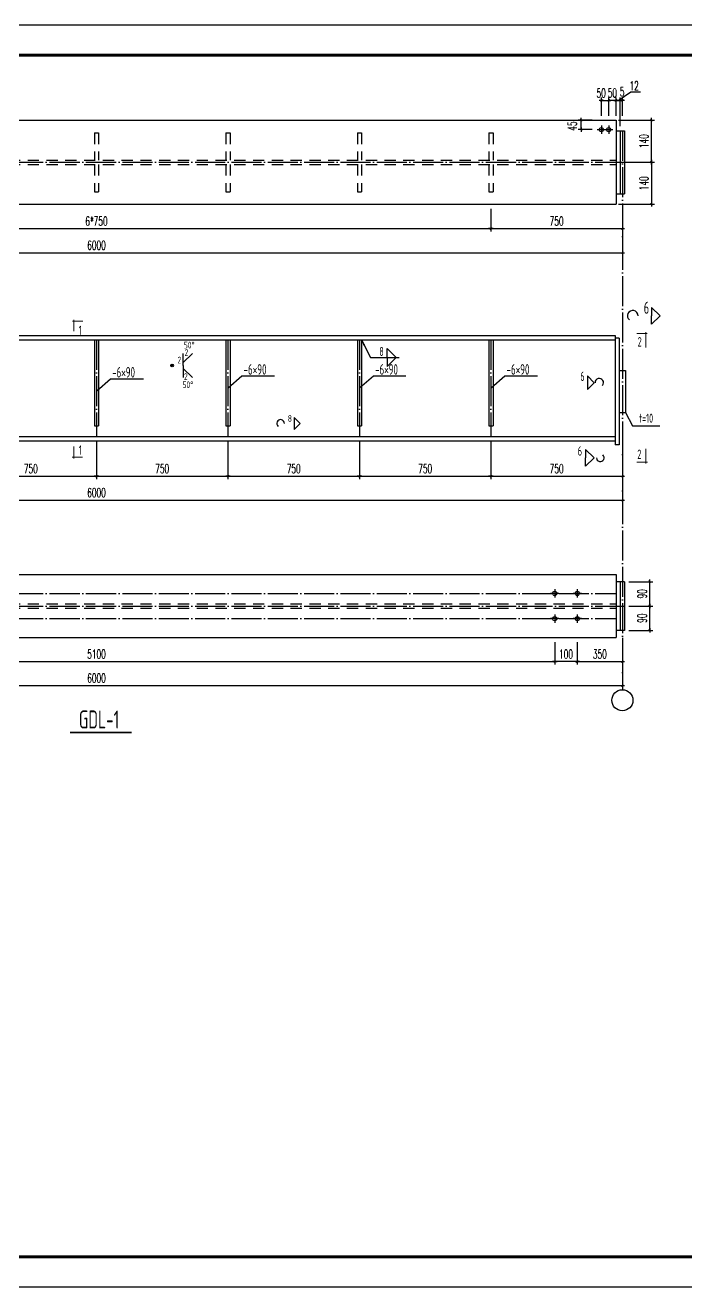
# Model space of a CAD drawing. Extents: x 14207793 to 14719554, y -1675802 to -1228715.
# Drawn here: x 14479635 to 14501615, y -1418568 to -1376568 of the extents above; entities that cross this region are included whole.
import ezdxf
from ezdxf.enums import TextEntityAlignment as Align

# ---------------------------------------------------------------- set-up
doc = ezdxf.new("R2010")
doc.units = 0
doc.header["$LTSCALE"] = 500
doc.header["$MEASUREMENT"] = 0
for name, pattern in [('DOTE', [2.42, 2, -0.2, 0.02, -0.2]), ('x', [5, 3, -2]), ('x2', [1.25, 0.75, -0.5])]:
    doc.linetypes.add(name, pattern=pattern)
doc.layers.get('0').update_dxf_attribs({"linetype": 'CONTINUOUS'})
doc.layers.get('DEFPOINTS').update_dxf_attribs({"color": 140, "linetype": 'CONTINUOUS'})
for name, color, linetype in [('BOLT', 2, 'CONTINUOUS'), ('DIM', 3, 'CONTINUOUS'), ('DOTE', 8, 'DOTE'), ('GSYMBT', 3, 'CONTINUOUS'), ('PUB_TITLE', 4, 'CONTINUOUS'), ('SYMB', 7, 'CONTINUOUS'), ('SYMBT', 7, 'CONTINUOUS'), ('WELD', 7, 'CONTINUOUS'), ('X', 2, 'x')]:
    doc.layers.add(name, color=color, linetype=linetype)
doc.layers.add('HfText', color=7, linetype='CONTINUOUS', lineweight=0)
doc.styles.add('DIM_FONT', font='SIMPLEX.shx', dxfattribs={"width": 0.6})
doc.styles.get("Standard").update_dxf_attribs({"font": 'SYSZ.shx', "width": 0.75, "bigfont": 'SYFS.shx'})
doc.styles.add('TSSD_Label', font='Tssdeng.shx', dxfattribs={"width": 0.7, "bigfont": 'hztxt.shx'})
doc.styles.add('TSSD_REIN', font='Tssdeng.shx', dxfattribs={"width": 0.65, "bigfont": 'hztxt.shx'})
doc.dimstyles.new('TSSD_LEADER_STYLE_200.0', dxfattribs={"dimtxt": 600, "dimasz": 200, "dimexe": 200, "dimexo": 500, "dimgap": 0.09, "dimtad": 0, "dimtih": 1, "dimtoh": 1, "dimdec": 4, "dimzin": 0, "dimdsep": 46, "dimtxsty": 'Standard', "dimcen": 0.09, "dimdle": 200, "dimclrt": 7, "dimadec": 0, "dimazin": 0, "dimtfac": 1, "dimtdec": 4, "dimtofl": 0, "dimtmove": 0, "dimatfit": 3, "dimfxl": 0, "dimtolj": 1, "dimtzin": 0, "dimarcsym": 0})
doc.dimstyles.new('副本 25DIMN', dxfattribs={"dimtxt": 300, "dimasz": 0.5, "dimexe": 100, "dimexo": 300, "dimgap": 150, "dimtad": 1, "dimdec": 0, "dimlfac": 0.25, "dimzin": 0, "dimdsep": 46, "dimtxsty": 'DIM_FONT', "dimblk": '_DIMX', "dimcen": 0.09, "dimdle": 0.6, "dimclrd": 3, "dimclre": 3, "dimclrt": 7, "dimadec": 0, "dimazin": 0, "dimtfac": 3.036, "dimtdec": 0, "dimtix": 1, "dimtmove": 2, "dimatfit": 3, "dimldrblk": '_DIMX', "dimfxl": 0, "dimtolj": 1, "dimtzin": 0, "dimarcsym": 0})
doc.dimstyles.new('副本DIMN', dxfattribs={"dimtxt": 300, "dimasz": 0.5, "dimexe": 100, "dimexo": 150, "dimgap": 100, "dimtad": 1, "dimdec": 0, "dimlfac": 2, "dimzin": 0, "dimdsep": 46, "dimtxsty": 'DIM_FONT', "dimblk": '_DIMX', "dimcen": 0.09, "dimdle": 0.6, "dimclrd": 3, "dimclre": 3, "dimclrt": 7, "dimadec": 0, "dimazin": 0, "dimtfac": 3.036, "dimtdec": 0, "dimtix": 1, "dimtmove": 2, "dimatfit": 3, "dimldrblk": '_DIMX', "dimfxl": 0, "dimtolj": 1, "dimtzin": 0, "dimarcsym": 0})

# ---------------------------------------------------------------- blocks, each defined once
blk = doc.blocks.new('_DIMX')
blk.add_line((-150, 0), (150, 0))
at = {"const_width": 50}
blk.add_lwpolyline([(-70, -70), (70, 70)], dxfattribs=at)
blk = doc.blocks.new('*D755')
at = {"layer": 'DEFPOINTS', "color": 0}
for p in [(14495131, -1390260), (14499506, -1390260), (14499506, -1391579)]:
    blk.add_point(p, dxfattribs=at)
at = {"layer": 'DIM', "color": 3, "lineweight": -2}
for p, q in [((14495131, -1390410), (14495131, -1391679)), ((14499506, -1390410), (14499506, -1391679)), ((14495132, -1391579), (14499506, -1391579))]:
    blk.add_line(p, q, dxfattribs=at)
at = {"layer": 'DIM', "color": 3, "lineweight": -2, "xscale": 0.5, "yscale": 0.5, "zscale": 0.5, "rotation": 180}
blk.add_blockref('_DIMX', (14495131, -1391579), dxfattribs=at)
at = {"layer": 'DIM', "color": 3, "lineweight": -2, "xscale": 0.5, "yscale": 0.5, "zscale": 0.5}
blk.add_blockref('_DIMX', (14499506, -1391579), dxfattribs=at)
at = {"layer": 'DIM', "color": 7, "insert": (14497319, -1391329), "char_height": 300, "attachment_point": 5, "style": 'DIM_FONT'}
blk.add_mtext('\\A1;750', dxfattribs=at)
blk = doc.blocks.new('*D756')
at = {"layer": 'DEFPOINTS', "color": 0}
for p in [(14482006, -1390260), (14486381, -1390260), (14486381, -1391579)]:
    blk.add_point(p, dxfattribs=at)
at = {"layer": 'DIM', "color": 3, "lineweight": -2}
for p, q in [((14482006, -1390410), (14482006, -1391679)), ((14486381, -1390410), (14486381, -1391679)), ((14482007, -1391579), (14486381, -1391579))]:
    blk.add_line(p, q, dxfattribs=at)
at = {"layer": 'DIM', "color": 3, "lineweight": -2, "xscale": 0.5, "yscale": 0.5, "zscale": 0.5, "rotation": 180}
blk.add_blockref('_DIMX', (14482006, -1391579), dxfattribs=at)
at = {"layer": 'DIM', "color": 3, "lineweight": -2, "xscale": 0.5, "yscale": 0.5, "zscale": 0.5}
blk.add_blockref('_DIMX', (14486381, -1391579), dxfattribs=at)
at = {"layer": 'DIM', "color": 7, "insert": (14484194, -1391329), "char_height": 300, "attachment_point": 5, "style": 'DIM_FONT'}
blk.add_mtext('\\A1;750', dxfattribs=at)
blk = doc.blocks.new('*D759')
at = {"color": 3, "lineweight": -2}
for p, q in [((14498006, -1397104), (14498006, -1397855)), ((14499506, -1397104), (14499506, -1397855)), ((14498007, -1397755), (14499506, -1397755))]:
    blk.add_line(p, q, dxfattribs=at)
at = {"layer": 'DEFPOINTS', "color": 0}
for p in [(14498006, -1396954), (14499506, -1396954), (14499506, -1397755)]:
    blk.add_point(p, dxfattribs=at)
at = {"color": 3, "lineweight": -2, "xscale": 0.5, "yscale": 0.5, "zscale": 0.5, "rotation": 180}
blk.add_blockref('_DIMX', (14498006, -1397755), dxfattribs=at)
at = {"color": 3, "lineweight": -2, "xscale": 0.5, "yscale": 0.5, "zscale": 0.5}
blk.add_blockref('_DIMX', (14499506, -1397755), dxfattribs=at)
at = {"color": 7, "insert": (14498756, -1397505), "char_height": 300, "attachment_point": 5, "style": 'DIM_FONT'}
blk.add_mtext('\\A1;350', dxfattribs=at)
blk = doc.blocks.new('*D760')
at = {"color": 3, "lineweight": -2}
for p, q in [((14497256, -1397104), (14497256, -1397855)), ((14498006, -1397104), (14498006, -1397855)), ((14498006, -1397755), (14497257, -1397755))]:
    blk.add_line(p, q, dxfattribs=at)
at = {"layer": 'DEFPOINTS', "color": 0}
for p in [(14497256, -1396954), (14498006, -1396954), (14497256, -1397755)]:
    blk.add_point(p, dxfattribs=at)
at = {"color": 3, "lineweight": -2, "xscale": 0.5, "yscale": 0.5, "zscale": 0.5, "rotation": 180}
blk.add_blockref('_DIMX', (14497256, -1397755), dxfattribs=at)
at = {"color": 3, "lineweight": -2, "xscale": 0.5, "yscale": 0.5, "zscale": 0.5}
blk.add_blockref('_DIMX', (14498006, -1397755), dxfattribs=at)
at = {"color": 7, "insert": (14497631, -1397505), "char_height": 300, "attachment_point": 5, "style": 'DIM_FONT'}
blk.add_mtext('\\A1;100', dxfattribs=at)
blk = doc.blocks.new('*D762')
at = {"color": 3, "lineweight": -2}
for p, q in [((14498506, -1379729), (14498036, -1379729)), ((14498506, -1380044), (14498036, -1380044)), ((14498136, -1380044), (14498136, -1379730))]:
    blk.add_line(p, q, dxfattribs=at)
at = {"layer": 'DEFPOINTS', "color": 0}
for p in [(14498136, -1379729), (14498806, -1379729), (14498806, -1380044)]:
    blk.add_point(p, dxfattribs=at)
at = {"color": 3, "lineweight": -2, "xscale": 0.5, "yscale": 0.5, "zscale": 0.5}
for p, rotation in [((14498136, -1379729), 90), ((14498136, -1380044), 270)]:
    blk.add_blockref('_DIMX', p, dxfattribs=dict(at, rotation=rotation))
at = {"color": 7, "insert": (14497836, -1379927), "char_height": 300, "attachment_point": 5, "rotation": 90, "style": 'DIM_FONT'}
blk.add_mtext('\\A1;45', dxfattribs=at)
blk = doc.blocks.new('*D763')
at = {"color": 3, "lineweight": -2}
for p, q in [((14498806, -1379579), (14498806, -1378971)), ((14498807, -1379071), (14499051, -1379071)), ((14499051, -1379579), (14499051, -1378971))]:
    blk.add_line(p, q, dxfattribs=at)
at = {"layer": 'DEFPOINTS', "color": 0}
for p in [(14499051, -1379071), (14498806, -1379729), (14499051, -1379729)]:
    blk.add_point(p, dxfattribs=at)
at = {"color": 3, "lineweight": -2, "xscale": 0.5, "yscale": 0.5, "zscale": 0.5, "rotation": 180}
blk.add_blockref('_DIMX', (14498806, -1379071), dxfattribs=at)
at = {"color": 3, "lineweight": -2, "xscale": 0.5, "yscale": 0.5, "zscale": 0.5}
blk.add_blockref('_DIMX', (14499051, -1379071), dxfattribs=at)
at = {"color": 7, "insert": (14498800, -1378827), "char_height": 300, "attachment_point": 5, "style": 'DIM_FONT'}
blk.add_mtext('\\A1;50', dxfattribs=at)
blk = doc.blocks.new('*D770')
at = {"color": 3, "lineweight": -2}
for p, q in [((14499506, -1390550), (14499506, -1392479)), ((14464506, -1390921), (14464506, -1392479)), ((14464507, -1392379), (14499506, -1392379))]:
    blk.add_line(p, q, dxfattribs=at)
at = {"layer": 'DEFPOINTS', "color": 0}
for p in [(14499506, -1390400), (14464506, -1390771), (14499506, -1392379)]:
    blk.add_point(p, dxfattribs=at)
at = {"color": 3, "lineweight": -2, "xscale": 0.5, "yscale": 0.5, "zscale": 0.5, "rotation": 180}
blk.add_blockref('_DIMX', (14464506, -1392379), dxfattribs=at)
at = {"color": 3, "lineweight": -2, "xscale": 0.5, "yscale": 0.5, "zscale": 0.5}
blk.add_blockref('_DIMX', (14499506, -1392379), dxfattribs=at)
at = {"color": 7, "insert": (14482006, -1392129), "char_height": 300, "attachment_point": 5, "style": 'DIM_FONT'}
blk.add_mtext('\\A1;6000', dxfattribs=at)
blk = doc.blocks.new('*D776')
at = {"color": 3, "lineweight": -2}
for p, q in [((14468881, -1382679), (14468881, -1383440)), ((14495131, -1382679), (14495131, -1383440)), ((14468882, -1383340), (14495131, -1383340))]:
    blk.add_line(p, q, dxfattribs=at)
at = {"layer": 'DEFPOINTS', "color": 0}
for p in [(14468881, -1382529), (14495131, -1382529), (14495131, -1383340)]:
    blk.add_point(p, dxfattribs=at)
at = {"color": 3, "lineweight": -2, "xscale": 0.5, "yscale": 0.5, "zscale": 0.5, "rotation": 180}
blk.add_blockref('_DIMX', (14468881, -1383340), dxfattribs=at)
at = {"color": 3, "lineweight": -2, "xscale": 0.5, "yscale": 0.5, "zscale": 0.5}
blk.add_blockref('_DIMX', (14495131, -1383340), dxfattribs=at)
at = {"color": 7, "insert": (14482006, -1383090), "char_height": 300, "attachment_point": 5, "style": 'DIM_FONT'}
blk.add_mtext('\\A1;6*750', dxfattribs=at)
blk = doc.blocks.new('*D777')
at = {"color": 3, "lineweight": -2}
for p, q in [((14495131, -1382679), (14495131, -1383440)), ((14499506, -1382679), (14499506, -1383440)), ((14495132, -1383340), (14499506, -1383340))]:
    blk.add_line(p, q, dxfattribs=at)
at = {"layer": 'DEFPOINTS', "color": 0}
for p in [(14495131, -1382529), (14499506, -1382529), (14499506, -1383340)]:
    blk.add_point(p, dxfattribs=at)
at = {"color": 3, "lineweight": -2, "xscale": 0.5, "yscale": 0.5, "zscale": 0.5, "rotation": 180}
blk.add_blockref('_DIMX', (14495131, -1383340), dxfattribs=at)
at = {"color": 3, "lineweight": -2, "xscale": 0.5, "yscale": 0.5, "zscale": 0.5}
blk.add_blockref('_DIMX', (14499506, -1383340), dxfattribs=at)
at = {"color": 7, "insert": (14497319, -1383090), "char_height": 300, "attachment_point": 5, "style": 'DIM_FONT'}
blk.add_mtext('\\A1;750', dxfattribs=at)
blk = doc.blocks.new('*D780')
at = {"color": 3, "lineweight": -2}
for p, q in [((14464506, -1382679), (14464506, -1384240)), ((14499506, -1382679), (14499506, -1384240)), ((14464507, -1384140), (14499506, -1384140))]:
    blk.add_line(p, q, dxfattribs=at)
at = {"layer": 'DEFPOINTS', "color": 0}
for p in [(14464506, -1382529), (14499506, -1382529), (14499506, -1384140)]:
    blk.add_point(p, dxfattribs=at)
at = {"color": 3, "lineweight": -2, "xscale": 0.5, "yscale": 0.5, "zscale": 0.5, "rotation": 180}
blk.add_blockref('_DIMX', (14464506, -1384140), dxfattribs=at)
at = {"color": 3, "lineweight": -2, "xscale": 0.5, "yscale": 0.5, "zscale": 0.5}
blk.add_blockref('_DIMX', (14499506, -1384140), dxfattribs=at)
at = {"color": 7, "insert": (14482006, -1383890), "char_height": 300, "attachment_point": 5, "style": 'DIM_FONT'}
blk.add_mtext('\\A1;6000', dxfattribs=at)
blk = doc.blocks.new('*D781')
at = {"color": 3, "lineweight": -2}
for p, q in [((14499436, -1379071), (14499435, -1379071)), ((14499436, -1379579), (14499436, -1378971)), ((14499436, -1379071), (14499506, -1379071)), ((14499506, -1379579), (14499506, -1378971)), ((14499507, -1379071), (14499507, -1379071))]:
    blk.add_line(p, q, dxfattribs=at)
at = {"layer": 'DEFPOINTS', "color": 0}
for p in [(14499506, -1379071), (14499436, -1379729), (14499506, -1379729)]:
    blk.add_point(p, dxfattribs=at)
at = {"color": 3, "lineweight": -2, "xscale": 0.5, "yscale": 0.5, "zscale": 0.5}
blk.add_blockref('_DIMX', (14499436, -1379071), dxfattribs=at)
at = {"color": 3, "lineweight": -2, "xscale": 0.5, "yscale": 0.5, "zscale": 0.5, "rotation": 180}
blk.add_blockref('_DIMX', (14499506, -1379071), dxfattribs=at)
at = {"color": 7, "insert": (14499498, -1378782), "char_height": 300, "attachment_point": 5, "style": 'DIM_FONT'}
blk.add_mtext('\\A1;5', dxfattribs=at)
blk = doc.blocks.new('*D782')
at = {"color": 3, "lineweight": -2}
for p, q in [((14499051, -1379071), (14499050, -1379071)), ((14499051, -1379579), (14499051, -1378971)), ((14499296, -1379071), (14499051, -1379071)), ((14499296, -1379579), (14499296, -1378971)), ((14499297, -1379071), (14499297, -1379071))]:
    blk.add_line(p, q, dxfattribs=at)
at = {"layer": 'DEFPOINTS', "color": 0}
for p in [(14499051, -1379071), (14499051, -1379729), (14499296, -1379729)]:
    blk.add_point(p, dxfattribs=at)
at = {"color": 3, "lineweight": -2, "xscale": 0.5, "yscale": 0.5, "zscale": 0.5}
blk.add_blockref('_DIMX', (14499051, -1379071), dxfattribs=at)
at = {"color": 3, "lineweight": -2, "xscale": 0.5, "yscale": 0.5, "zscale": 0.5, "rotation": 180}
blk.add_blockref('_DIMX', (14499296, -1379071), dxfattribs=at)
at = {"color": 7, "insert": (14499174, -1378821), "char_height": 300, "attachment_point": 5, "style": 'DIM_FONT'}
blk.add_mtext('\\A1;50', dxfattribs=at)
blk = doc.blocks.new('*D785')
at = {"color": 3, "lineweight": -2}
for p, q in [((14466756, -1397104), (14466756, -1397855)), ((14466757, -1397755), (14497256, -1397755)), ((14497256, -1397404), (14497256, -1397855))]:
    blk.add_line(p, q, dxfattribs=at)
at = {"layer": 'DEFPOINTS', "color": 0}
for p in [(14466756, -1396954), (14497256, -1397254), (14497256, -1397755)]:
    blk.add_point(p, dxfattribs=at)
at = {"color": 3, "lineweight": -2, "xscale": 0.5, "yscale": 0.5, "zscale": 0.5, "rotation": 180}
blk.add_blockref('_DIMX', (14466756, -1397755), dxfattribs=at)
at = {"color": 3, "lineweight": -2, "xscale": 0.5, "yscale": 0.5, "zscale": 0.5}
blk.add_blockref('_DIMX', (14497256, -1397755), dxfattribs=at)
at = {"color": 7, "insert": (14482006, -1397505), "char_height": 300, "attachment_point": 5, "style": 'DIM_FONT'}
blk.add_mtext('\\A1;5100', dxfattribs=at)
blk = doc.blocks.new('*D786')
at = {"color": 3, "lineweight": -2}
for p, q in [((14499376, -1379729), (14500572, -1379729)), ((14500472, -1381129), (14500472, -1379730)), ((14499586, -1381129), (14500572, -1381129))]:
    blk.add_line(p, q, dxfattribs=at)
at = {"layer": 'DEFPOINTS', "color": 0}
for p in [(14499226, -1379729), (14500472, -1379729), (14499436, -1381129)]:
    blk.add_point(p, dxfattribs=at)
at = {"color": 3, "lineweight": -2, "xscale": 0.5, "yscale": 0.5, "zscale": 0.5}
for p, rotation in [((14500472, -1379729), 90), ((14500472, -1381129), 270)]:
    blk.add_blockref('_DIMX', p, dxfattribs=dict(at, rotation=rotation))
at = {"color": 7, "insert": (14500222, -1380429), "char_height": 300, "attachment_point": 5, "rotation": 90, "style": 'DIM_FONT'}
blk.add_mtext('\\A1;140', dxfattribs=at)
blk = doc.blocks.new('*D787')
at = {"color": 3, "lineweight": -2}
for p, q in [((14499586, -1381129), (14500572, -1381129)), ((14500472, -1381130), (14500472, -1382529)), ((14499376, -1382529), (14500572, -1382529))]:
    blk.add_line(p, q, dxfattribs=at)
at = {"layer": 'DEFPOINTS', "color": 0}
for p in [(14499436, -1381129), (14499226, -1382529), (14500472, -1382529)]:
    blk.add_point(p, dxfattribs=at)
at = {"color": 3, "lineweight": -2, "xscale": 0.5, "yscale": 0.5, "zscale": 0.5}
for p, rotation in [((14500472, -1381129), 90), ((14500472, -1382529), 270)]:
    blk.add_blockref('_DIMX', p, dxfattribs=dict(at, rotation=rotation))
at = {"color": 7, "insert": (14500222, -1381829), "char_height": 300, "attachment_point": 5, "rotation": 90, "style": 'DIM_FONT'}
blk.add_mtext('\\A1;140', dxfattribs=at)
blk = doc.blocks.new('*D793')
at = {"color": 3, "lineweight": -2}
for p, q in [((14499296, -1379071), (14499295, -1379071)), ((14499296, -1379579), (14499296, -1378971)), ((14499296, -1379071), (14499436, -1379071)), ((14499436, -1379929), (14499436, -1378971)), ((14499437, -1379071), (14499437, -1379071))]:
    blk.add_line(p, q, dxfattribs=at)
at = {"layer": 'DEFPOINTS', "color": 0}
for p in [(14499436, -1379071), (14499296, -1379729), (14499436, -1380079)]:
    blk.add_point(p, dxfattribs=at)
at = {"color": 3, "lineweight": -2, "xscale": 0.5, "yscale": 0.5, "zscale": 0.5}
blk.add_blockref('_DIMX', (14499296, -1379071), dxfattribs=at)
at = {"color": 3, "lineweight": -2, "xscale": 0.5, "yscale": 0.5, "zscale": 0.5, "rotation": 180}
blk.add_blockref('_DIMX', (14499436, -1379071), dxfattribs=at)
at = {"color": 7, "insert": (14499898, -1378584), "char_height": 300, "attachment_point": 5, "style": 'DIM_FONT'}
blk.add_mtext('\\A1;12', dxfattribs=at)
blk = doc.blocks.new('*D795')
at = {"color": 3, "lineweight": -2}
for p, q in [((14464506, -1396964), (14464506, -1398655)), ((14499506, -1396964), (14499506, -1398655)), ((14464507, -1398555), (14499506, -1398555))]:
    blk.add_line(p, q, dxfattribs=at)
at = {"layer": 'DEFPOINTS', "color": 0}
for p in [(14464506, -1396814), (14499506, -1396814), (14499506, -1398555)]:
    blk.add_point(p, dxfattribs=at)
at = {"color": 3, "lineweight": -2, "xscale": 0.5, "yscale": 0.5, "zscale": 0.5, "rotation": 180}
blk.add_blockref('_DIMX', (14464506, -1398555), dxfattribs=at)
at = {"color": 3, "lineweight": -2, "xscale": 0.5, "yscale": 0.5, "zscale": 0.5}
blk.add_blockref('_DIMX', (14499506, -1398555), dxfattribs=at)
at = {"color": 7, "insert": (14482006, -1398305), "char_height": 300, "attachment_point": 5, "style": 'DIM_FONT'}
blk.add_mtext('\\A1;6000', dxfattribs=at)
blk = doc.blocks.new('*D796')
at = {"layer": 'DEFPOINTS', "color": 0}
for p in [(14499576, -1395093), (14500415, -1395093), (14499576, -1395904)]:
    blk.add_point(p, dxfattribs=at)
at = {"layer": 'DIM', "color": 3, "lineweight": -2}
for p, q in [((14499726, -1395093), (14500515, -1395093)), ((14500415, -1395903), (14500415, -1395093)), ((14499726, -1395904), (14500515, -1395904))]:
    blk.add_line(p, q, dxfattribs=at)
at = {"layer": 'DIM', "color": 3, "lineweight": -2, "xscale": 0.5, "yscale": 0.5, "zscale": 0.5}
for p, rotation in [((14500415, -1395093), 90), ((14500415, -1395904), 270)]:
    blk.add_blockref('_DIMX', p, dxfattribs=dict(at, rotation=rotation))
at = {"layer": 'DIM', "color": 7, "insert": (14500165, -1395498), "char_height": 300, "attachment_point": 5, "rotation": 90, "style": 'DIM_FONT'}
blk.add_mtext('\\A1;90', dxfattribs=at)
blk = doc.blocks.new('*D797')
at = {"layer": 'DEFPOINTS', "color": 0}
for p in [(14499576, -1395904), (14500415, -1395904), (14499576, -1396715)]:
    blk.add_point(p, dxfattribs=at)
at = {"layer": 'DIM', "color": 3, "lineweight": -2}
for p, q in [((14499726, -1395904), (14500515, -1395904)), ((14500415, -1396714), (14500415, -1395904)), ((14499726, -1396715), (14500515, -1396715))]:
    blk.add_line(p, q, dxfattribs=at)
at = {"layer": 'DIM', "color": 3, "lineweight": -2, "xscale": 0.5, "yscale": 0.5, "zscale": 0.5}
for p, rotation in [((14500415, -1395904), 90), ((14500415, -1396715), 270)]:
    blk.add_blockref('_DIMX', p, dxfattribs=dict(at, rotation=rotation))
at = {"layer": 'DIM', "color": 7, "insert": (14500165, -1396309), "char_height": 300, "attachment_point": 5, "rotation": 90, "style": 'DIM_FONT'}
blk.add_mtext('\\A1;90', dxfattribs=at)
blk = doc.blocks.new('*D798')
at = {"layer": 'DEFPOINTS', "color": 0}
for p in [(14477631, -1390260), (14482006, -1390260), (14482006, -1391579)]:
    blk.add_point(p, dxfattribs=at)
at = {"layer": 'DIM', "color": 3, "lineweight": -2}
for p, q in [((14477631, -1390410), (14477631, -1391679)), ((14482006, -1390410), (14482006, -1391679)), ((14477632, -1391579), (14482006, -1391579))]:
    blk.add_line(p, q, dxfattribs=at)
at = {"layer": 'DIM', "color": 3, "lineweight": -2, "xscale": 0.5, "yscale": 0.5, "zscale": 0.5, "rotation": 180}
blk.add_blockref('_DIMX', (14477631, -1391579), dxfattribs=at)
at = {"layer": 'DIM', "color": 3, "lineweight": -2, "xscale": 0.5, "yscale": 0.5, "zscale": 0.5}
blk.add_blockref('_DIMX', (14482006, -1391579), dxfattribs=at)
at = {"layer": 'DIM', "color": 7, "insert": (14479819, -1391329), "char_height": 300, "attachment_point": 5, "style": 'DIM_FONT'}
blk.add_mtext('\\A1;750', dxfattribs=at)
blk = doc.blocks.new('*D822')
at = {"layer": 'DEFPOINTS', "color": 0}
for p in [(14486381, -1390260), (14490756, -1390260), (14490756, -1391579)]:
    blk.add_point(p, dxfattribs=at)
at = {"layer": 'DIM', "color": 3, "lineweight": -2}
for p, q in [((14486381, -1390410), (14486381, -1391679)), ((14490756, -1390410), (14490756, -1391679)), ((14486382, -1391579), (14490756, -1391579))]:
    blk.add_line(p, q, dxfattribs=at)
at = {"layer": 'DIM', "color": 3, "lineweight": -2, "xscale": 0.5, "yscale": 0.5, "zscale": 0.5, "rotation": 180}
blk.add_blockref('_DIMX', (14486381, -1391579), dxfattribs=at)
at = {"layer": 'DIM', "color": 3, "lineweight": -2, "xscale": 0.5, "yscale": 0.5, "zscale": 0.5}
blk.add_blockref('_DIMX', (14490756, -1391579), dxfattribs=at)
at = {"layer": 'DIM', "color": 7, "insert": (14488569, -1391329), "char_height": 300, "attachment_point": 5, "style": 'DIM_FONT'}
blk.add_mtext('\\A1;750', dxfattribs=at)
blk = doc.blocks.new('*D823')
at = {"layer": 'DEFPOINTS', "color": 0}
for p in [(14490756, -1390260), (14495131, -1390260), (14495131, -1391579)]:
    blk.add_point(p, dxfattribs=at)
at = {"layer": 'DIM', "color": 3, "lineweight": -2}
for p, q in [((14490756, -1390410), (14490756, -1391679)), ((14495131, -1390410), (14495131, -1391679)), ((14490757, -1391579), (14495131, -1391579))]:
    blk.add_line(p, q, dxfattribs=at)
at = {"layer": 'DIM', "color": 3, "lineweight": -2, "xscale": 0.5, "yscale": 0.5, "zscale": 0.5, "rotation": 180}
blk.add_blockref('_DIMX', (14490756, -1391579), dxfattribs=at)
at = {"layer": 'DIM', "color": 3, "lineweight": -2, "xscale": 0.5, "yscale": 0.5, "zscale": 0.5}
blk.add_blockref('_DIMX', (14495131, -1391579), dxfattribs=at)
at = {"layer": 'DIM', "color": 7, "insert": (14492944, -1391329), "char_height": 300, "attachment_point": 5, "style": 'DIM_FONT'}
blk.add_mtext('\\A1;750', dxfattribs=at)
blk = doc.blocks.new('_WELD004')
at = {"color": 0, "linetype": 'ByBlock'}
for p, q in [((0, 1), (1, 0)), ((0, 0), (0, 1))]:
    blk.add_line(p, q, dxfattribs=at)

msp = doc.modelspace()

# ---------------------------------------------------------------- hatches: boundary and pattern name
h = msp.add_hatch(color=6)
h.paths.add_polyline_path([(14484564.7, -1387893.09, 0.57812906), (14484499.08, -1387855.3), (14484521.01, -1387893.09)])
h.paths.add_polyline_path([(14484521.01, -1387893.09), (14484499.08, -1387855.3, 0.26732347), (14484477.32, -1387893.09, 1), (14484564.7, -1387893.09)])

# ---------------------------------------------------------------- linework, layer by layer
for p, q in [((14464716.35, -1379729.01), (14499296.35, -1379729.01)), ((14499296.35, -1379729.01), (14499296.35, -1382529.01)), ((14499296.35, -1380079.01), (14499576.35, -1380079.01)), ((14499436.35, -1380079.01), (14499436.35, -1382179.01)), ((14499576.35, -1380079.01), (14499576.35, -1382179.01)), ((14499296.35, -1382179.01), (14499576.35, -1382179.01)), ((14464716.35, -1382529.01), (14499296.35, -1382529.01)), ((14464751.35, -1386899.69), (14499261.35, -1386899.69)), ((14464751.35, -1387039.69), (14499261.35, -1387039.69)), ((14481936.35, -1387039.69), (14481936.35, -1389909.69)), ((14482076.35, -1387039.69), (14482076.35, -1389909.69)), ((14486311.35, -1387039.69), (14486311.35, -1389909.69)), ((14486451.35, -1387039.69), (14486451.35, -1389909.69)), ((14490686.35, -1387039.69), (14490686.35, -1389909.69)), ((14490826.35, -1387039.69), (14490826.35, -1389909.69)), ((14495061.35, -1387039.69), (14495061.35, -1389909.69)), ((14495201.35, -1387039.69), (14495201.35, -1389909.69)), ((14499261.35, -1386899.69), (14499261.35, -1390539.69)), ((14499401.35, -1386983.69), (14499261.35, -1386983.69)), ((14499401.35, -1386983.69), (14499401.35, -1390539.69)), ((14499401.35, -1388061.69), (14499611.35, -1388061.69)), ((14499611.35, -1388061.69), (14499611.35, -1389461.69)), ((14499401.35, -1389461.69), (14499611.35, -1389461.69)), ((14481936.35, -1389909.69), (14482076.35, -1389909.69)), ((14486311.35, -1389909.69), (14486451.35, -1389909.69)), ((14490686.35, -1389909.69), (14490826.35, -1389909.69)), ((14495061.35, -1389909.69), (14495201.35, -1389909.69)), ((14464751.35, -1390259.69), (14499261.35, -1390259.69)), ((14464751.35, -1390399.69), (14499261.35, -1390399.69)), ((14499401.35, -1390539.69), (14499261.35, -1390539.69)), ((14464716.35, -1394853.7), (14499296.35, -1394853.7)), ((14499296.35, -1394853.7), (14499296.35, -1396953.7)), ((14499576.35, -1395092.9), (14499296.35, -1395092.9)), ((14499436.35, -1395092.9), (14499436.35, -1396714.51)), ((14499436.35, -1395092.9), (14499436.35, -1396714.51)), ((14499576.35, -1395092.9), (14499576.35, -1396714.51)), ((14499576.35, -1396714.51), (14499296.35, -1396714.51)), ((14464716.35, -1396953.7), (14499296.35, -1396953.7))]:
    msp.add_line(p, q)
msp.add_lwpolyline([(14499366.35, -1379070.95), (14499790, -1378789.01), (14500110, -1378789.01)])
at = {"const_width": 31.5}
for points in [[(14481197.42, -1386415.75), (14481558.07, -1386415.75)], [(14500339.59, -1386831.63), (14499978.94, -1386831.63)], [(14481187.55, -1390947.4), (14481548.2, -1390947.4)], [(14500344.08, -1391117.99), (14499983.44, -1391117.99)]]:
    msp.add_lwpolyline(points, dxfattribs=at)
at = {"color": 6}
msp.add_circle((14484521.01, -1387893.09), 43.69, dxfattribs=at)
msp.add_circle((14499506.35, -1399040.75), 350)
for centre, radius, start, end in [((14499850.12, -1386241.77), 177.22, 0, 231.565096), ((14498772.17, -1390967.15), 127.74, 180, 49.026361)]:
    msp.add_arc(centre, radius, start, end)
at = {"layer": 'BOLT'}
for p, q in [((14498666.35, -1380044.01), (14498946.35, -1380044.01)), ((14498806.35, -1379904.01), (14498806.35, -1380184.01)), ((14498911.35, -1380044.01), (14499191.35, -1380044.01)), ((14499051.35, -1379904.01), (14499051.35, -1380184.01)), ((14497396.35, -1395483.7), (14497116.35, -1395483.7)), ((14497256.35, -1395343.7), (14497256.35, -1395623.7)), ((14498146.35, -1395483.7), (14497866.35, -1395483.7)), ((14498006.35, -1395343.7), (14498006.35, -1395623.7)), ((14497396.35, -1396323.7), (14497116.35, -1396323.7)), ((14497256.35, -1396183.7), (14497256.35, -1396463.7)), ((14498146.35, -1396323.7), (14497866.35, -1396323.7)), ((14498006.35, -1396183.7), (14498006.35, -1396463.7))]:
    msp.add_line(p, q, dxfattribs=at)
for centre in [(14498806.35, -1380044.01), (14499051.35, -1380044.01), (14497256.35, -1395483.7), (14498006.35, -1395483.7), (14497256.35, -1396323.7), (14498006.35, -1396323.7)]:
    msp.add_circle(centre, 70, dxfattribs=at)
at = {"layer": 'DIM', "const_width": 31.5}
for points in [[(14481253.18, -1386368.42), (14481253.18, -1386761.26)], [(14481253.18, -1390586.75), (14481253.18, -1391000.87)]]:
    msp.add_lwpolyline(points, dxfattribs=at)
at = {"layer": 'DIM'}
for points in [[(14482013.81, -1388737.93), (14482471.45, -1388341.34), (14482471.45, -1388341.34), (14483572.5, -1388341.34)], [(14486388.81, -1388641.41), (14486846.45, -1388244.82), (14486846.45, -1388244.82), (14487927.5, -1388244.82)], [(14490763.81, -1388641.41), (14491221.45, -1388244.82), (14491221.45, -1388244.82), (14492302.5, -1388244.82)], [(14495138.81, -1388641.41), (14495596.45, -1388244.82), (14495596.45, -1388244.82), (14496677.5, -1388244.82)], [(14499611.35, -1389461.69), (14499842.94, -1389901.17), (14499842.94, -1389901.17), (14500748.71, -1389901.17)]]:
    msp.add_lwpolyline(points, dxfattribs=at)
at = {"layer": 'DOTE'}
for p, q in [((14499506.35, -1380079.01), (14499506.35, -1398690.75)), ((14464716.35, -1381129.01), (14499576.35, -1381129.01)), ((14482006.35, -1387039.69), (14482006.35, -1390259.69)), ((14486381.35, -1387039.69), (14486381.35, -1390259.69)), ((14490756.35, -1387039.69), (14490756.35, -1390259.69)), ((14495131.35, -1387039.69), (14495131.35, -1390259.69)), ((14464716.35, -1395483.7), (14499296.35, -1395483.7)), ((14464716.35, -1395903.7), (14499576.35, -1395903.7)), ((14464716.35, -1396323.7), (14499296.35, -1396323.7))]:
    msp.add_line(p, q, dxfattribs=at)
at = {"layer": 'PUB_TITLE'}
msp.add_lwpolyline([(14457430, -1418567.5), (14516830, -1418567.5), (14516830, -1376567.5), (14457430, -1376567.5)], close=True, dxfattribs=at)
at = {"layer": 'PUB_TITLE', "const_width": 100}
msp.add_lwpolyline([(14459930, -1417567.5), (14515830, -1417567.5), (14515830, -1377567.5), (14459930, -1377567.5)], close=True, dxfattribs=at)
at = {"layer": 'SYMB', "color": 6}
for p, q in [((14484896.01, -1387793.09), (14485196.01, -1387493.09)), ((14484896.01, -1387893.09), (14484896.01, -1387493.09)), ((14484896.01, -1387893.09), (14484896.01, -1388293.09)), ((14484896.01, -1387993.09), (14485196.01, -1388293.09))]:
    msp.add_line(p, q, dxfattribs=at)
at = {"layer": 'SYMB'}
for points in [[(14500760.12, -1386241.77), (14500480.12, -1385961.77), (14500480.12, -1386241.77)], [(14500760.12, -1386241.77), (14500480.12, -1386521.77), (14500480.12, -1386241.77)], [(14498562.17, -1390967.15), (14498282.17, -1390687.15), (14498282.17, -1390967.15)], [(14498562.17, -1390967.15), (14498282.17, -1391247.15), (14498282.17, -1390967.15)]]:
    msp.add_lwpolyline(points, dxfattribs=at)
for points in [[(14499261.35, -1386983.69, 0, 46.67, 0), (14499348.38, -1386874.02, 0, 0, 0), (14499850.12, -1386241.77, 0, 0, 0), (14500900.12, -1386241.77, 0, 0, 0)], [(14499261.35, -1389093.6, 0, 46.67, 0), (14499154.88, -1388971.18, 0, 0, 0), (14498738.96, -1388467.74, 0, 0, 0), (14497898.96, -1388467.74, 0, 0, 0)], [(14487794.7, -1390259.69, 0, 33.33, 0), (14487856.04, -1390180.71, 0, 0, 0), (14488133.73, -1389823.17, 0, 0, 0), (14488883.73, -1389823.17, 0, 0, 0)], [(14499261.35, -1390399.69, 0, 46.67, 0), (14499185.33, -1390491.41, 0, 0, 0), (14498772.17, -1390967.15, 0, 0, 0), (14497722.17, -1390967.15, 0, 0, 0)]]:
    msp.add_lwpolyline(points, format="xyseb", dxfattribs=at)
for points, const_width in [([(14500288.33, -1386779.38), (14500288.33, -1387302.59)], 31.5), ([(14500288.33, -1390668.42), (14500288.33, -1391164.93)], 31.5), ([(14483176.71, -1400115.01), (14481120.65, -1400115.01)], 63)]:
    msp.add_lwpolyline(points, dxfattribs=dict(at, const_width=const_width))
at = {"layer": 'SYMB', "color": 6}
msp.add_lwpolyline([(14484025.64, -1387039.69, 0, 33.33, 0), (14484075.84, -1387126.17, 0, 0, 0), (14484521.01, -1387893.09, 0, 0, 0), (14485271.01, -1387893.09, 0, 0, 0)], format="xyseb", dxfattribs=at)
at = {"layer": 'SYMB'}
for points in [[(14498570.96, -1388467.74), (14498346.96, -1388243.74), (14498346.96, -1388691.74)], [(14488783.73, -1389823.17), (14488583.73, -1389623.17), (14488583.73, -1390023.17)]]:
    msp.add_lwpolyline(points, close=True, dxfattribs=at)
for centre, radius, start, end in [((14498738.96, -1388467.74), 140, 319.508438, 180), ((14488133.73, -1389823.17), 125, 0, 232.164254)]:
    msp.add_arc(centre, radius, start, end, dxfattribs=at)
at = {"layer": 'WELD', "color": 6}
msp.add_line((14491123.09, -1387629.03), (14492078.33, -1387629.03), dxfattribs=at)
at = {"layer": 'X', "linetype": 'x2'}
for p, q in [((14481936.35, -1380149.01), (14482076.35, -1380149.01)), ((14481936.35, -1380149.01), (14481936.35, -1381059.01)), ((14482076.35, -1380149.01), (14482076.35, -1381059.01)), ((14486311.35, -1380149.01), (14486451.35, -1380149.01)), ((14486311.35, -1380149.01), (14486311.35, -1381059.01)), ((14486451.35, -1380149.01), (14486451.35, -1381059.01)), ((14490686.35, -1380149.01), (14490826.35, -1380149.01)), ((14490686.35, -1380149.01), (14490686.35, -1381059.01)), ((14490826.35, -1380149.01), (14490826.35, -1381059.01)), ((14495061.35, -1380149.01), (14495201.35, -1380149.01)), ((14495061.35, -1380149.01), (14495061.35, -1381059.01)), ((14495201.35, -1380149.01), (14495201.35, -1381059.01)), ((14464716.35, -1381059.01), (14499296.35, -1381059.01)), ((14464716.35, -1381199.01), (14499296.35, -1381199.01)), ((14481936.35, -1381199.01), (14481936.35, -1382109.01)), ((14482076.35, -1381199.01), (14482076.35, -1382109.01)), ((14486311.35, -1381199.01), (14486311.35, -1382109.01)), ((14486451.35, -1381199.01), (14486451.35, -1382109.01)), ((14490686.35, -1381199.01), (14490686.35, -1382109.01)), ((14490826.35, -1381199.01), (14490826.35, -1382109.01)), ((14495061.35, -1381199.01), (14495061.35, -1382109.01)), ((14495201.35, -1381199.01), (14495201.35, -1382109.01)), ((14481936.35, -1382109.01), (14482076.35, -1382109.01)), ((14486311.35, -1382109.01), (14486451.35, -1382109.01)), ((14490686.35, -1382109.01), (14490826.35, -1382109.01)), ((14495061.35, -1382109.01), (14495201.35, -1382109.01)), ((14464716.35, -1395833.7), (14499296.35, -1395833.7)), ((14464716.35, -1395973.7), (14499296.35, -1395973.7))]:
    msp.add_line(p, q, dxfattribs=at)

# ---------------------------------------------------------------- block references
at = {"layer": 'WELD', "color": 6, "xscale": 300, "yscale": 300, "zscale": 300}
msp.add_blockref('_WELD004', (14491678.33, -1387629.03), dxfattribs=at)
at = {"layer": 'WELD', "color": 6, "xscale": -300, "yscale": 300, "zscale": 300.0000000000001, "rotation": 180}
msp.add_blockref('_WELD004', (14491678.33, -1387629.03), dxfattribs=at)

# ---------------------------------------------------------------- texts
at = {"layer": 'DIM', "width": 0.75}
for p in [(14481413.41, -1386881.95), (14481416.51, -1390871.51)]:
    msp.add_text('1', height=315, dxfattribs=at).set_placement(p)
at = {"layer": 'DIM', "style": 'TSSD_REIN', "width": 0.65}
for p in [(14482526.43, -1388297.1), (14486901.43, -1388200.58), (14491276.43, -1388200.58), (14495651.43, -1388200.58)]:
    msp.add_text('-6×90', height=350, dxfattribs=at).set_placement(p)
at = {"layer": 'DIM', "width": 0.75}
msp.add_text('t=10', height=300, dxfattribs=at).set_placement((14500295.82, -1389801.17), align=Align.CENTER)
at = {"layer": 'GSYMBT', "width": 0.75}
for p in [(14500013.65, -1387265.99), (14500002.5, -1391009.23)]:
    msp.add_text('2', height=315, dxfattribs=at).set_placement(p)
at = {"layer": 'HfText', "color": 6, "style": 'TSSD_Label', "width": 0.7}
msp.add_text('8', height=300, dxfattribs=at).set_placement((14491415.26, -1387579.03))
at = {"layer": 'SYMB', "style": 'TSSD_REIN', "width": 0.65}
msp.add_text('6', height=400, dxfattribs=at).set_placement((14500217.62, -1386171.77))
at = {"layer": 'SYMB', "color": 6, "width": 0.75}
for s, p in [('50%%d', (14485092.99, -1387217)), ('2', (14484763.99, -1387715.91)), ('2', (14484999.15, -1387464.73)), ('50%%d', (14485047.27, -1388536.56)), ('2', (14484977.71, -1388268.7))]:
    msp.add_text(s, height=225, dxfattribs=at).set_placement(p, align=Align.MIDDLE)
at = {"layer": 'SYMB', "width": 0.75}
for p in [(14498105.46, -1388411.74), (14498019.67, -1390897.15)]:
    msp.add_text('6', height=315, dxfattribs=at).set_placement(p)
msp.add_text('8', height=225, dxfattribs=at).set_placement((14488508.73, -1389773.17), align=Align.RIGHT)
at = {"layer": 'SYMBT', "style": 'TSSD_REIN', "width": 0.65}
msp.add_text('GDL-1', height=600, dxfattribs=at).set_placement((14481419.79, -1399981.15))

# ---------------------------------------------------------------- dimensions: what is measured, and where the dimension line sits
for base, p1, p2, text, picture, middle in [((14499436.35, -1379070.95), (14499296.35, -1379729.01), (14499436.35, -1380079.01), '12', '*D793', (14499897.5, -1378584.01)), ((14499506.35, -1379070.95), (14499436.35, -1379729.01), (14499506.35, -1379729.01), '5', '*D781', (14499497.5, -1378781.51))]:
    dim = msp.add_linear_dim(base=base, p1=p1, p2=p2, text=text, dimstyle='副本DIMN')
    dim.commit()
    dim.dimension.update_dxf_attribs({"geometry": picture, "text_midpoint": middle, "dimtype": 160})
for base, p1, p2, angle, text, dimstyle, picture, middle in [((14499051.35, -1379070.95), (14498806.35, -1379729.01), (14499051.35, -1379729.01), 180, '50', '副本DIMN', '*D763', (14498800, -1378826.51)), ((14498136.49, -1379729.01), (14498806.35, -1380044.01), (14498806.35, -1379729.01), 90, '45', '副本 25DIMN', '*D762', (14497836.49, -1379926.51))]:
    dim = msp.add_linear_dim(base=base, p1=p1, p2=p2, angle=angle, text=text, dimstyle=dimstyle)
    dim.commit()
    dim.dimension.update_dxf_attribs({"geometry": picture, "text_midpoint": middle, "dimtype": 160})
for base, p1, p2, text, picture, middle in [((14499051.35, -1379070.95), (14499296.35, -1379729.01), (14499051.35, -1379729.01), '50', '*D782', (14499173.85, -1378820.95)), ((14499506.35, -1384140.25), (14464506.35, -1382529.01), (14499506.35, -1382529.01), '6000', '*D780', (14482006.35, -1383890.25)), ((14495131.35, -1383340.25), (14468881.35, -1382529.01), (14495131.35, -1382529.01), '6*750', '*D776', (14482006.35, -1383090.25)), ((14499506.35, -1383340.25), (14495131.35, -1382529.01), (14499506.35, -1382529.01), '750', '*D777', (14497318.85, -1383090.25)), ((14499506.35, -1392378.92), (14464506.35, -1390770.5), (14499506.35, -1390399.69), '6000', '*D770', (14482006.35, -1392128.92)), ((14499506.35, -1398555), (14464506.35, -1396813.7), (14499506.35, -1396813.7), '6000', '*D795', (14482006.35, -1398305)), ((14497256.35, -1397755), (14466756.35, -1396953.7), (14497256.35, -1397253.7), '5100', '*D785', (14482006.35, -1397505))]:
    dim = msp.add_linear_dim(base=base, p1=p1, p2=p2, text=text, dimstyle='副本DIMN')
    dim.commit()
    dim.dimension.update_dxf_attribs({"geometry": picture, "text_midpoint": middle})
for base, p1, p2, angle, text, picture, middle in [((14500471.57, -1379729.01), (14499436.35, -1381129.01), (14499226.35, -1379729.01), 90, '140', '*D786', (14500221.57, -1380429.01)), ((14500471.57, -1382529.01), (14499436.35, -1381129.01), (14499226.35, -1382529.01), 90, '140', '*D787', (14500221.57, -1381829.01)), ((14497256.35, -1397755), (14498006.35, -1396953.7), (14497256.35, -1396953.7), 180, '100', '*D760', (14497631.35, -1397505)), ((14499506.35, -1397755), (14498006.35, -1396953.7), (14499506.35, -1396953.7), 180, '350', '*D759', (14498756.35, -1397505))]:
    dim = msp.add_linear_dim(base=base, p1=p1, p2=p2, angle=angle, text=text, dimstyle='副本DIMN')
    dim.commit()
    dim.dimension.update_dxf_attribs({"geometry": picture, "text_midpoint": middle})
at = {"layer": 'DIM'}
for base, p1, p2, angle, text, picture, middle in [((14482006.35, -1391578.92), (14477631.35, -1390259.69), (14482006.35, -1390259.69), 180, '750', '*D798', (14479818.85, -1391328.92)), ((14486381.35, -1391578.92), (14482006.35, -1390259.69), (14486381.35, -1390259.69), 180, '750', '*D756', (14484193.85, -1391328.92)), ((14490756.35, -1391578.92), (14486381.35, -1390259.69), (14490756.35, -1390259.69), 180, '750', '*D822', (14488568.85, -1391328.92)), ((14495131.35, -1391578.92), (14490756.35, -1390259.69), (14495131.35, -1390259.69), 180, '750', '*D823', (14492943.85, -1391328.92)), ((14499506.35, -1391578.92), (14495131.35, -1390259.69), (14499506.35, -1390259.69), 180, '750', '*D755', (14497318.85, -1391328.92)), ((14500414.53, -1395092.9), (14499576.35, -1395903.7), (14499576.35, -1395092.9), 90, '90', '*D796', (14500164.53, -1395498.3)), ((14500414.53, -1395903.7), (14499576.35, -1396714.51), (14499576.35, -1395903.7), 90, '90', '*D797', (14500164.53, -1396309.11))]:
    dim = msp.add_linear_dim(base=base, p1=p1, p2=p2, angle=angle, text=text, dimstyle='副本DIMN', dxfattribs=at)
    dim.commit()
    dim.dimension.update_dxf_attribs({"geometry": picture, "text_midpoint": middle})

# ---------------------------------------------------------------- leaders
at = {"layer": 'WELD', "color": 6}
msp.add_leader([(14490826.35, -1387039.69), (14491123.09, -1387629.03)], dimstyle='TSSD_LEADER_STYLE_200.0', dxfattribs=at)

doc.saveas('drawing.dxf')
